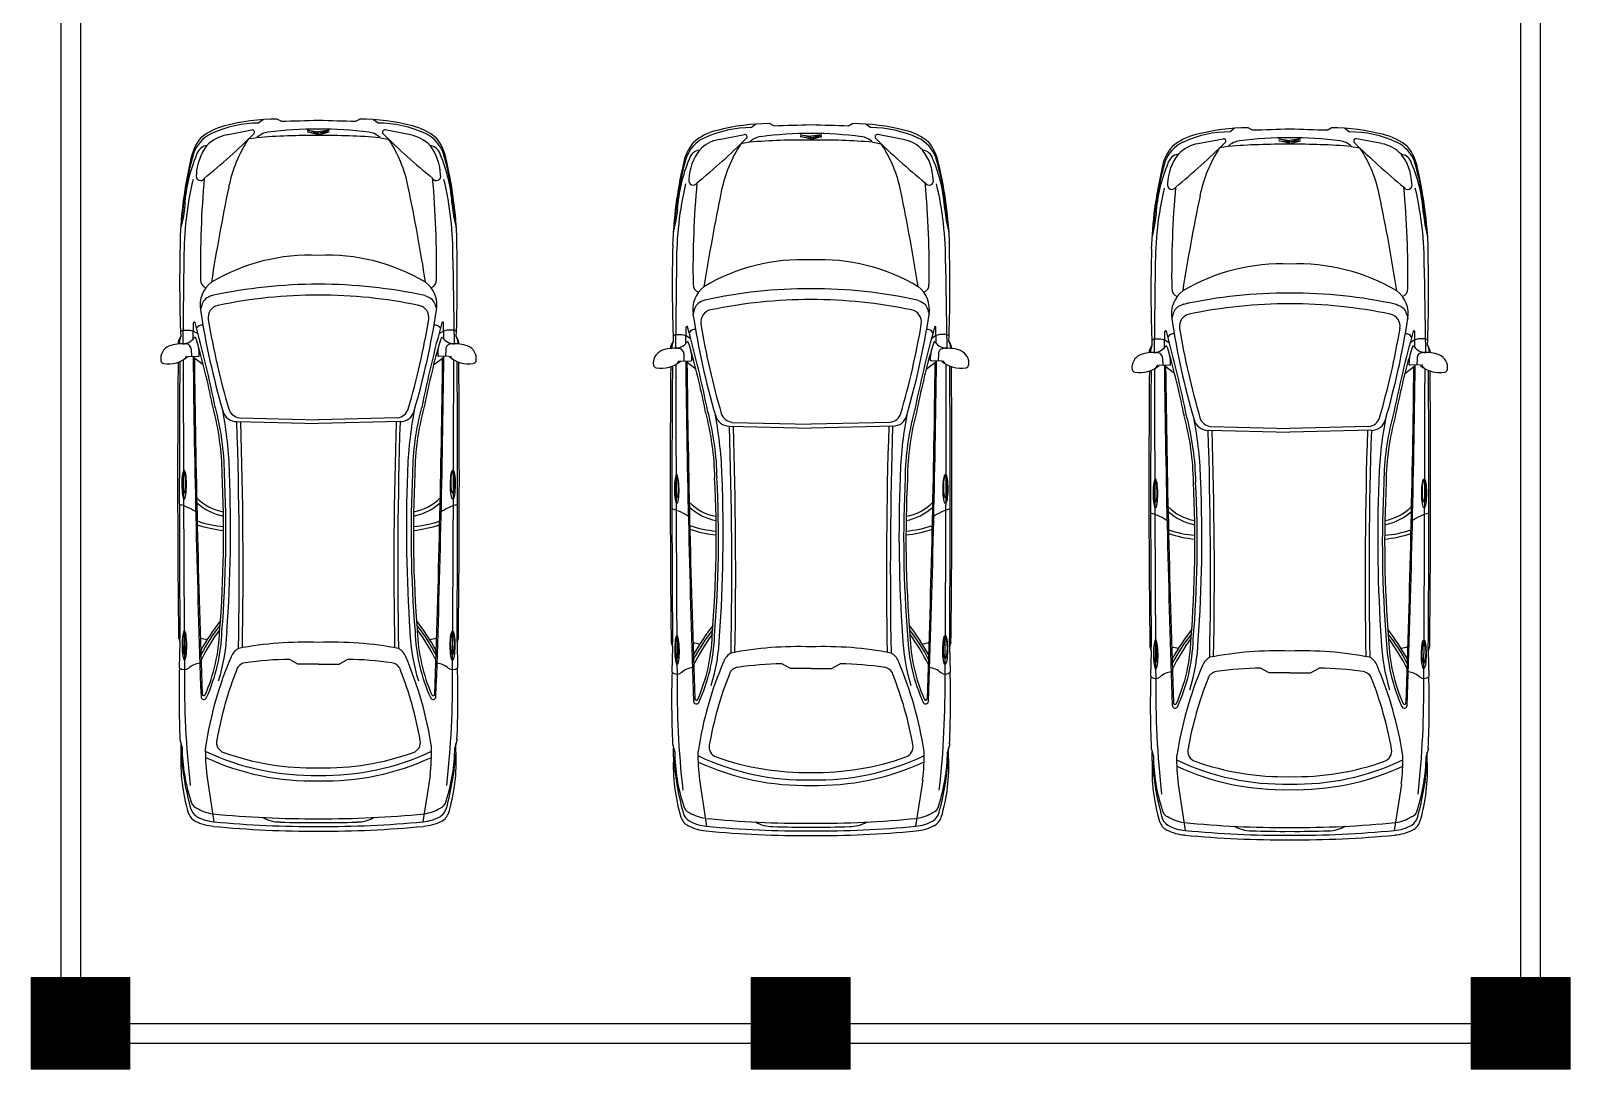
# Model space of a CAD drawing. Header units: inches. Extents: x 6 to 322, y 14 to 629.
# Drawn here: x 5.5 to 321.6, y 14.5 to 224.9 of the extents above; entities that cross this region are included whole.
import ezdxf

# ---------------------------------------------------------------- set-up
doc = ezdxf.new("R2010")
doc.units = ezdxf.units.IN
doc.header["$MEASUREMENT"] = 0
doc.linetypes.add('ACAD_ISO02W100', pattern=[15, 12, -3])

# ---------------------------------------------------------------- blocks, each defined once
blk = doc.blocks.new('A$C132F2E1D')
for p, q in [((1.407, 1.909), (1.43, 1.916)), ((1.43, 1.916), (1.453, 1.919)), ((3.353, 1.921), (3.378, 1.913)), ((3.378, 1.913), (3.353, 1.913)), ((3.378, 1.913), (3.545, 1.917)), ((4.008, 1.914), (4.061, 1.899)), ((0.543, 1.889), (0.701, 1.908)), ((0.904, 1.887), (1.452, 1.894)), ((1.42, 1.827), (1.316, 1.825)), ((1.371, 1.91), (1.363, 1.893)), ((1.363, 1.893), (1.363, 1.85)), ((1.363, 1.85), (1.37, 1.826)), ((1.37, 1.826), (1.388, 1.796)), ((1.488, 1.841), (1.533, 1.839)), ((1.534, 1.862), (1.532, 1.793)), ((1.587, 1.762), (1.537, 1.827)), ((4.09, 1.906), (4.034, 1.906)), ((2.533, 1.81), (2.533, 1.81)), ((4.24, 1.739), (4.539, 1.693)), ((0.102, 1.612), (0.07, 1.449)), ((1.93, 1.529), (1.942, 1.017)), ((1.954, 1.546), (1.967, 1.018)), ((0.12, 1.416), (0.13, 1.471)), ((0.003, 1.374), (0.025, 1.403)), ((0.014, 1.259), (0, 1.286)), ((3.521, 1.151), (3.49, 1.207)), ((3.521, 1.018), (3.521, 1.151)), ((0.09, 1.018), (0.072, 1.088)), ((0.072, 1.088), (0.082, 1.018)), ((0.09, 1.018), (0.072, 0.948)), ((0.072, 0.948), (0.082, 1.018)), ((0.101, 1.018), (0.083, 1.088)), ((0.083, 1.088), (0.093, 1.018)), ((0.101, 1.018), (0.083, 0.948)), ((0.083, 0.948), (0.093, 1.018)), ((1.93, 0.507), (1.942, 1.019)), ((1.954, 0.49), (1.967, 1.018)), ((3.521, 1.018), (3.521, 0.885)), ((3.521, 0.885), (3.49, 0.829)), ((0.014, 0.777), (0, 0.75)), ((0.003, 0.662), (0.025, 0.633)), ((0.12, 0.62), (0.13, 0.565)), ((0.102, 0.424), (0.07, 0.587)), ((4.24, 0.297), (4.539, 0.343)), ((1.42, 0.209), (1.316, 0.211)), ((1.363, 0.186), (1.37, 0.21)), ((1.37, 0.21), (1.388, 0.24)), ((1.534, 0.174), (1.532, 0.243)), ((1.587, 0.274), (1.537, 0.209)), ((2.533, 0.226), (2.533, 0.226)), ((0.543, 0.147), (0.701, 0.128)), ((0.904, 0.149), (1.452, 0.142)), ((1.363, 0.143), (1.363, 0.186)), ((1.371, 0.126), (1.363, 0.143)), ((1.407, 0.127), (1.43, 0.12)), ((1.43, 0.12), (1.453, 0.117)), ((1.488, 0.195), (1.533, 0.197)), ((3.353, 0.115), (3.378, 0.123)), ((3.378, 0.123), (3.353, 0.123)), ((3.378, 0.123), (3.545, 0.119)), ((4.008, 0.122), (4.061, 0.137)), ((4.09, 0.13), (4.034, 0.13))]:
    blk.add_line(p, q)
for points in [[(0.555, 1.882), (0.627, 1.891), (0.701, 1.908)], [(0.555, 0.154), (0.627, 0.145), (0.701, 0.128)]]:
    blk.add_lwpolyline(points)
for centre, radius, start, end in [((1.548, 1.949), 0.0885, 81.043, 156.8302), ((1.39, 1.987), 0.191, 319.0738, 9.749), ((1.558, 2.016), 0.02, 9.749, 81.043), ((1.05, -7.513), 9.428, 87.8306, 91.6139), ((1.46, 1.841), 0.0865, 94.1126, 127.673), ((1.725, 1.895), 0.274, 161.1684, 183.8529), ((2.398, -110.313), 112.23, 89.51273, 90.42458), ((2.314, -85.664), 87.592, 89.32026, 90.48618), ((2.845, 2.012), 0.368, 194.9515, 214.7319), ((3.726, -4.542), 6.461, 87.5001, 91.6088), ((3.509, 1.885), 0.0477, 322.7456, 41.9799), ((0.297, 1.612), 0.226, 109.4045, 154.4729), ((0.316, 1.539), 0.309, 99.3061, 129.2026), ((0.716, 0.175), 1.722, 95.7587, 106.67), ((0.616, 0.897), 0.987, 93.5922, 113.0605), ((0.872, -0.756), 2.67, 91.8823, 103.1164), ((0.887, -0.259), 2.146, 89.5466, 103.4121), ((1.316, 1.82), 0.005, 90.9623, 254.9067), ((3.625, 10.29), 8.784, 254.7499, 258.424), ((1.415, 1.816), 0.005, 125.4931, 246.1583), ((1.357, 1.898), 0.0949, 305.4931, 357.6419), ((1.487, 1.875), 0.0345, 177.7534, 272.2798), ((1.519, 1.908), 0.0394, 285.5168, 324.7431), ((0.383, -94.868), 96.703, 88.01488, 89.31856), ((0.383, -94.868), 96.695, 88.025, 89.31289), ((1.126, -373.255), 375.147, 89.62913, 89.93448), ((3.638, 1.773), 0.123, 137.3506, 175.1086), ((3.635, -4.137), 6.021, 83.6052, 90.7664), ((4.047, 0.735), 1.164, 72.1721, 89.3171), ((4.149, 0.757), 1.151, 73.2393, 92.9462), ((3.96, 0.057), 1.854, 74.6304, 85.9868), ((4.394, 1.782), 0.0618, 20.2199, 81.077), ((4.433, 1.764), 0.0825, 30.5014, 77.4071), ((4.45, 1.765), 0.0991, 29.5934, 71.7934), ((4.269, 1.676), 0.3, 3.952, 27.3843), ((0.4, 1.541), 0.366, 139.6653, 166.8231), ((-3.101, 4.593), 4.493, 315.3445, 320.8281), ((0.328, 1.572), 0.229, 133.1807, 169.9562), ((0.371, 1.48), 0.327, 91.8649, 127.6556), ((0.25, 1.728), 0.0801, 105.04, 171.6116), ((0.369, 1.78), 0.0285, 298.6165, 106.6468), ((0.948, -4.514), 6.295, 89.1804, 95.1547), ((1.041, 1.728), 0.0518, 20.2564, 93.596), ((1.201, 1.598), 0.185, 80.2864, 142.9241), ((1.282, 1.651), 0.08, 80.4194, 168.2084), ((0.439, -3.342), 5.184, 73.815, 81.1932), ((0.439, -3.342), 5.144, 73.815, 80.4194), ((1.371, 1.77), 0.0406, 119.0886, 187.7138), ((1.526, 2.068), 0.28, 246.1583, 270.2138), ((2.937, 7.108), 5.514, 254.4634, 258.798), ((1.527, 1.793), 0.005, 270.2138, 358.1722), ((2.23, 1.581), 0.311, 9.4937, 46.0376), ((2.212, 1.563), 0.359, 10.9977, 42.1407), ((1.984, 1.583), 0.65, 4.233, 19.6222), ((1.836, 1.544), 0.826, 6.0472, 18.1203), ((4.229, 0.361), 1.626, 119.3341, 127.4881), ((3.996, 0.739), 1.168, 117.2496, 128.4951), ((4.1, 0.564), 1.355, 116.5033, 126.3201), ((3.27, 2.776), 1.12, 271.9033, 293.6717), ((3.27, 2.776), 1.135, 271.9033, 294.4613), ((3.55, 1.795), 0.194, 184.1627, 197.1477), ((4.422, -0.642), 2.418, 98.7187, 113.111), ((3.715, 1.759), 0.01, 293.6717, 88.025), ((3.732, 1.759), 0.0175, 294.4613, 88.0149), ((4.077, 0.45), 1.299, 82.7964, 90.9629), ((2.632, 1.057), 1.608, 358.6245, 25.4981), ((2.633, 1.057), 1.643, 358.6243, 24.8955), ((4.24, 1.672), 0.249, 6.7369, 31.9335), ((4.273, 1.673), 0.267, 4.3826, 29.8151), ((1.394, 1.279), 1.394, 165.6167, 179.7063), ((0.734, 1.407), 0.708, 154.7567, 180.3775), ((3.064, -11.071), 12.938, 98.94, 101.7063), ((2.12, 1.075), 1.241, 149.2344, 182.6211), ((4.262, 1.025), 3.195, 167.7045, 180.118), ((4.26, 1.025), 3.123, 168.1185, 180.1181), ((2.315, 3.389), 1.764, 255.1258, 269.1649), ((2.315, 3.389), 1.749, 255.1258, 269.1649), ((2.353, 4.095), 2.503, 259.1874, 268.4868), ((1.861, 1.546), 0.0934, 359.8269, 75.7841), ((2.68, 9.3), 7.684, 267.0859, 274.6915), ((2.68, 9.3), 7.669, 267.0859, 274.6915), ((3.261, 2.871), 1.263, 272.2448, 286.9885), ((4.422, -0.642), 2.353, 99.9819, 111.5815), ((4.026, 1.607), 0.07, 19.4524, 99.9819), ((2.467, 1.052), 1.725, 358.8842, 19.6074), ((-2.094, 1.055), 6.614, 359.6836, 5.6078), ((-2.092, 1.055), 6.662, 359.6836, 5.5004), ((-2.092, 1.055), 6.692, 359.6836, 5.5002), ((0.615, 0.731), 0.885, 101.4747, 123.2304), ((1.848, 1.52), 0.0818, 6.1177, 72.6624), ((2.888, 30.388), 28.858, 268.1466, 271.0563), ((2.888, 30.388), 28.883, 268.1493, 271.0462), ((2.654, 10.951), 9.365, 267.7571, 274.0203), ((5.658, 1.104), 2.279, 169.0817, 182.1562), ((3.513, 1.484), 0.106, 112.125, 151.1803), ((3.582, 1.482), 0.07, 111.5815, 171.483), ((0.085, 1.446), 0.015, 168.7501, 315.3445), ((0.209, 1.327), 0.126, 135.1632, 173.0367), ((4.47, 1.065), 4.364, 175.3889, 180.6167), ((5.607, 1.178), 2.117, 171.483, 179.2191), ((2.408, 1.033), 2.344, 172.4064, 180.3604), ((4.331, 1.27), 0.21, 358.9302, 30.7566), ((-18.637, 1.714), 18.656, 357.8621, 358.602), ((-1.928, 1.054), 6.473, 359.6796, 1.8789), ((-18.637, 0.322), 18.656, 1.398, 2.1379), ((2.408, 1.003), 2.344, 179.6396, 187.5936), ((4.47, 0.971), 4.364, 179.3833, 184.6111), ((2.12, 0.961), 1.241, 177.3789, 210.7656), ((4.262, 1.011), 3.195, 179.882, 192.2955), ((4.26, 1.011), 3.123, 179.8819, 191.8815), ((5.658, 0.932), 2.279, 177.8438, 190.9183), ((2.632, 0.979), 1.608, 334.5019, 1.3755), ((2.467, 0.984), 1.725, 340.3926, 1.1158), ((2.633, 0.979), 1.643, 335.1045, 1.3757), ((-2.094, 0.981), 6.614, 354.3922, 0.3164), ((-2.092, 0.981), 6.662, 354.4996, 0.3164), ((-1.928, 0.982), 6.473, 358.1211, 0.3204), ((-2.092, 0.981), 6.692, 354.4998, 0.3164), ((5.607, 0.858), 2.117, 180.7809, 188.517), ((1.394, 0.757), 1.394, 180.2937, 194.3833), ((4.331, 0.766), 0.21, 329.2434, 1.0698), ((0.734, 0.629), 0.708, 179.6225, 205.2433), ((0.085, 0.59), 0.015, 44.6555, 191.2499), ((0.209, 0.709), 0.126, 186.9633, 224.8368), ((-3.101, -2.557), 4.493, 39.1719, 44.6555), ((0.615, 1.305), 0.885, 236.7696, 258.5253), ((1.848, 0.516), 0.0818, 287.3376, 353.8823), ((2.888, -28.352), 28.858, 88.9437, 91.8534), ((2.888, -28.352), 28.883, 88.9538, 91.8507), ((3.582, 0.554), 0.07, 188.517, 248.4185), ((0.4, 0.495), 0.366, 193.1769, 220.3347), ((0.328, 0.464), 0.229, 190.0438, 226.8193), ((3.064, 13.107), 12.938, 258.2937, 261.06), ((0.439, 5.378), 5.144, 279.5806, 286.185), ((2.315, -1.353), 1.764, 90.8351, 104.8742), ((1.861, 0.49), 0.0934, 284.2159, 0.1731), ((2.353, -2.059), 2.503, 91.5132, 100.8126), ((2.654, -8.915), 9.365, 85.9797, 92.2429), ((2.68, -7.264), 7.684, 85.3085, 92.9141), ((2.68, -7.264), 7.669, 85.3085, 92.9141), ((2.23, 0.455), 0.311, 313.9624, 350.5063), ((2.212, 0.473), 0.359, 317.8593, 349.0023), ((1.984, 0.453), 0.65, 340.3778, 355.767), ((1.836, 0.492), 0.826, 341.8797, 353.9528), ((3.261, -0.835), 1.263, 73.0115, 87.7552), ((3.513, 0.552), 0.106, 208.8197, 247.875), ((4.422, 2.678), 2.418, 246.889, 261.2813), ((4.422, 2.678), 2.353, 248.4185, 260.0181), ((4.026, 0.429), 0.07, 260.0181, 340.5476), ((0.297, 0.424), 0.226, 205.5271, 250.5955), ((1.201, 0.438), 0.185, 217.0759, 279.7136), ((1.282, 0.385), 0.08, 191.7916, 279.5806), ((0.439, 5.378), 5.184, 278.8068, 286.185), ((3.625, -8.254), 8.784, 101.576, 105.2501), ((2.937, -5.072), 5.514, 101.202, 105.5366), ((2.315, -1.353), 1.749, 90.8351, 104.8742), ((4.229, 1.675), 1.626, 232.5119, 240.6659), ((3.996, 1.297), 1.168, 231.5049, 242.7504), ((4.1, 1.472), 1.355, 233.6799, 243.4967), ((3.27, -0.74), 1.135, 65.5387, 88.0967), ((3.27, -0.74), 1.12, 66.3283, 88.0967), ((4.24, 0.364), 0.249, 328.0665, 353.2631), ((4.273, 0.363), 0.267, 330.1849, 355.6174), ((4.269, 0.36), 0.3, 332.6157, 356.048), ((0.316, 0.497), 0.309, 230.7974, 260.6939), ((0.371, 0.556), 0.327, 232.3444, 268.1351), ((0.25, 0.308), 0.0801, 188.3884, 254.96), ((0.716, 1.861), 1.722, 253.33, 264.2413), ((0.616, 1.139), 0.987, 246.9395, 266.4078), ((0.369, 0.256), 0.0285, 253.3532, 61.3835), ((0.948, 6.55), 6.295, 264.8453, 270.8196), ((0.887, 2.295), 2.146, 256.5879, 270.4534), ((1.041, 0.308), 0.0518, 266.404, 339.7436), ((1.316, 0.216), 0.005, 105.0933, 269.0377), ((1.371, 0.266), 0.0406, 172.2862, 240.9114), ((1.415, 0.22), 0.005, 113.8417, 234.5069), ((1.357, 0.138), 0.0949, 2.3581, 54.5069), ((1.526, -0.032), 0.28, 89.7862, 113.8417), ((1.527, 0.243), 0.005, 1.8278, 89.7862), ((0.383, 96.904), 96.703, 270.68144, 271.98512), ((0.383, 96.904), 96.695, 270.68711, 271.975), ((2.845, 0.024), 0.368, 145.2681, 165.0485), ((3.55, 0.241), 0.194, 162.8523, 175.8373), ((3.638, 0.263), 0.123, 184.8914, 222.6494), ((3.715, 0.277), 0.01, 271.975, 66.3283), ((3.732, 0.277), 0.0175, 271.9851, 65.5387), ((4.077, 1.586), 1.299, 269.0371, 277.2036), ((4.394, 0.254), 0.0618, 278.923, 339.7801), ((4.433, 0.272), 0.0825, 282.5929, 329.4986), ((4.45, 0.271), 0.0991, 288.2066, 330.4066), ((0.872, 2.792), 2.67, 256.8836, 268.1177), ((1.05, 9.549), 9.428, 268.3861, 272.1694), ((1.46, 0.195), 0.0865, 232.327, 265.8874), ((1.487, 0.161), 0.0345, 87.7202, 182.2466), ((1.725, 0.141), 0.274, 176.1471, 198.8316), ((1.519, 0.128), 0.0394, 35.2569, 74.4832), ((1.39, 0.049), 0.191, 350.251, 40.9262), ((1.126, 375.291), 375.147, 270.06552, 270.37087), ((2.398, 112.349), 112.23, 269.57542, 270.48727), ((2.314, 87.7), 87.592, 269.51382, 270.67974), ((3.509, 0.151), 0.0477, 318.0201, 37.2544), ((3.726, 6.578), 6.461, 268.3912, 272.4999), ((3.635, 6.173), 6.021, 269.2336, 276.3948), ((4.047, 1.301), 1.164, 270.6829, 287.8279), ((3.96, 1.979), 1.854, 274.0132, 285.3696), ((4.149, 1.279), 1.151, 267.0538, 286.7607), ((1.548, 0.087), 0.0885, 203.1698, 278.957), ((1.558, 0.02), 0.02, 278.957, 350.251)]:
    blk.add_arc(centre, radius, start, end)
for centre, major_axis in [((2.361, 1.886), (0.0938, -0.0005)), ((2.347, 1.886), (0.0703, -0.0004)), ((3.401, 1.884), (0.0938, -0.0005)), ((3.388, 1.885), (0.0703, -0.0004))]:
    blk.add_ellipse(centre, major_axis=major_axis, ratio=0.16097)
at = {"extrusion": (0, 0, -1)}
for centre, major_axis in [((2.361, 0.15), (0.0938, 0.0005)), ((2.347, 0.15), (0.0703, 0.0004)), ((3.401, 0.152), (0.0938, 0.0005)), ((3.388, 0.151), (0.0703, 0.0004))]:
    blk.add_ellipse(centre, major_axis=major_axis, ratio=0.16097, dxfattribs=at)
for points in [[(1.14, 1.705), (1.162, 1.748), (1.233, 1.781)], [(1.14, 0.331), (1.162, 0.288), (1.233, 0.255)]]:
    blk.add_spline(points, degree=3)

msp = doc.modelspace()

# ---------------------------------------------------------------- hatches: boundary and pattern name
at = {"linetype": 'ACAD_ISO02W100'}
h = msp.add_hatch(dxfattribs=at)
h.set_pattern_fill('ANSI31', color=6)
h.paths.add_polyline_path([(11.54, 252.9), (5.52, 252.9), (5.52, 234.48), (11.54, 234.48)])
h.paths.add_polyline_path([(15.54, 252.9), (11.54, 252.9), (11.54, 234.48), (15.54, 234.48)])
h.paths.add_polyline_path([(25.56, 252.9), (15.54, 252.9), (15.54, 243.69), (25.56, 243.69)])
h.paths.add_polyline_path([(25.56, 239.69), (15.54, 239.69), (15.54, 234.48), (25.56, 234.48)])
h.paths.add_polyline_path([(25.56, 243.69), (15.54, 243.69), (15.54, 239.69), (25.56, 239.69)])
h.paths.add_polyline_path([(166.06, 248.9), (156.04, 248.9), (156.04, 239.69), (146.02, 239.69), (146.02, 230.48), (166.06, 230.48)])
h.paths.add_polyline_path([(156.04, 248.9), (152.04, 248.9), (152.04, 243.69), (156.04, 243.69)], flags=17)
h.paths.add_polyline_path([(152.04, 248.9), (146.02, 248.9), (146.02, 243.69), (152.04, 243.69)], flags=17)
h.paths.add_polyline_path([(307.54, 239.69), (297.52, 239.69), (297.52, 230.48), (307.54, 230.48)])
h.paths.add_polyline_path([(307.54, 248.9), (297.52, 248.9), (297.52, 243.69), (307.54, 243.69)])
h.paths.add_polyline_path([(311.54, 248.9), (307.54, 248.9), (307.54, 230.48), (311.54, 230.48)])
h.paths.add_polyline_path([(317.56, 248.9), (311.54, 248.9), (311.54, 230.48), (317.56, 230.48)])
h.paths.add_polyline_path([(11.54, 384.9), (5.52, 384.9), (5.52, 366.48), (11.54, 366.48)])
h.paths.add_polyline_path([(25.56, 375.69), (15.54, 375.69), (15.54, 366.48), (25.56, 366.48)])
h.paths.add_polyline_path([(25.56, 379.69), (15.54, 379.69), (15.54, 375.69), (25.56, 375.69)])
h.paths.add_polyline_path([(25.56, 384.9), (15.54, 384.9), (15.54, 379.69), (25.56, 379.69)])
h.paths.add_polyline_path([(15.54, 375.69), (15.54, 384.9), (11.54, 384.9), (11.54, 366.48), (15.54, 366.48)])
h.paths.add_polyline_path([(160.06, 388.9), (156.04, 388.9), (156.04, 379.69), (156.04, 370.48), (160.06, 370.48)])
h.paths.add_polyline_path([(156.04, 379.69), (140.02, 379.69), (140.02, 375.69), (152.04, 375.69), (152.04, 370.48), (156.04, 370.48)])
h.paths.add_polyline_path([(152.04, 375.69), (140.02, 375.69), (140.02, 370.48), (152.04, 370.48)], flags=17)
h.paths.add_polyline_path([(150.04, 388.9), (144.04, 388.9), (144.04, 379.69), (150.04, 379.69)])
h.paths.add_polyline_path([(144.04, 388.9), (140.02, 388.9), (140.02, 379.69), (144.04, 379.69)])
h.paths.add_polyline_path([(156.04, 388.9), (150.04, 388.9), (150.04, 379.69), (156.04, 379.69)])
h.paths.add_polyline_path([(317.56, 470.9), (311.54, 470.9), (311.54, 452.48), (317.56, 452.48)])
h.paths.add_polyline_path([(311.54, 470.9), (307.54, 470.9), (307.54, 452.48), (311.54, 452.48)])
h.paths.add_polyline_path([(307.54, 461.69), (297.52, 461.69), (297.52, 452.48), (307.54, 452.48)])
h.paths.add_polyline_path([(307.54, 470.9), (297.53, 470.9), (297.52, 465.69), (307.54, 465.69)])
h.paths.add_polyline_path([(307.54, 465.69), (297.52, 465.69), (297.52, 461.69), (307.54, 461.69)])
h.paths.add_polyline_path([(203.56, 461.69), (189.54, 461.69), (189.54, 470.9), (183.52, 470.9), (183.52, 452.48), (203.56, 452.48)])
h.paths.add_polyline_path([(203.56, 470.9), (193.54, 470.9), (193.54, 465.69), (203.56, 465.69)], flags=17)
h.paths.add_polyline_path([(193.54, 470.9), (189.54, 470.9), (189.54, 465.69), (193.54, 465.69)], flags=17)
h.paths.add_polyline_path([(193.54, 465.69), (189.54, 465.69), (189.54, 461.69), (193.54, 461.69)], flags=17)
h.paths.add_polyline_path([(203.56, 465.69), (193.54, 465.69), (193.54, 461.69), (203.56, 461.69)], flags=17)
h.paths.add_polyline_path([(11.54, 470.9), (5.52, 470.9), (5.52, 452.48), (11.54, 452.48)])
h.paths.add_polyline_path([(15.54, 470.9), (11.54, 470.9), (11.54, 452.48), (15.54, 452.48)])
h.paths.add_polyline_path([(25.56, 470.9), (15.54, 470.9), (15.54, 465.69), (25.56, 465.69)])
h.paths.add_polyline_path([(25.56, 465.69), (15.54, 465.69), (15.54, 461.69), (25.56, 461.69)])
h.paths.add_polyline_path([(25.56, 461.69), (15.54, 461.69), (15.54, 452.48), (25.56, 452.48)])
h.paths.add_polyline_path([(189.54, 615.69), (180.73, 615.69), (180.73, 607.94), (189.54, 607.94)])
h.paths.add_polyline_path([(200.76, 619.69), (180.73, 619.69), (180.73, 615.69), (189.54, 615.69), (200.76, 615.69)])
h.paths.add_polyline_path([(200.76, 626.36), (180.73, 626.36), (180.73, 619.69), (200.76, 619.69)])
h.paths.add_polyline_path([(193.54, 615.69), (189.54, 615.69), (189.54, 607.94), (193.54, 607.94)])
h.paths.add_polyline_path([(193.54, 615.69), (193.54, 607.94), (200.76, 607.94), (200.76, 608.47)])
h.paths.add_polyline_path([(200.76, 615.69), (193.54, 615.69), (200.76, 608.47)])
h.paths.add_polyline_path([(321.56, 628.9), (301.52, 628.9), (301.52, 619.69), (311.54, 619.69), (311.54, 610.48), (321.56, 610.48)])
h.paths.add_polyline_path([(311.54, 619.69), (301.52, 619.69), (301.52, 615.69), (307.54, 615.69), (307.54, 610.48), (311.54, 610.48)], flags=17)
h.paths.add_polyline_path([(307.54, 615.69), (301.52, 615.69), (301.52, 610.48), (307.54, 610.48)], flags=17)
h.paths.add_polyline_path([(25.56, 19.69), (11.54, 19.69), (11.54, 32.9), (5.52, 32.9), (5.52, 14.48), (25.56, 14.48)])
h.paths.add_polyline_path([(25.56, 23.69), (15.54, 23.69), (15.54, 32.9), (11.54, 32.9), (11.54, 19.69), (25.56, 19.69)], flags=17)
h.paths.add_polyline_path([(25.56, 32.9), (15.54, 32.9), (15.54, 23.69), (25.56, 23.69)], flags=16)
h.paths.add_polyline_path([(171.56, 19.69), (151.52, 19.69), (151.52, 14.48), (171.56, 14.48)])
h.paths.add_polyline_path([(171.56, 23.69), (151.52, 23.69), (151.52, 19.69), (171.56, 19.69)])
h.paths.add_polyline_path([(171.56, 32.9), (151.52, 32.9), (151.52, 23.69), (171.56, 23.69)])
h.paths.add_polyline_path([(307.54, 32.9), (297.52, 32.9), (297.52, 23.69), (307.54, 23.69)], flags=17)
h.paths.add_polyline_path([(317.56, 32.9), (311.54, 32.9), (311.54, 19.69), (297.52, 19.69), (297.52, 14.48), (317.56, 14.48)])
h.paths.add_polyline_path([(311.54, 32.9), (307.54, 32.9), (307.54, 23.69), (297.52, 23.69), (297.52, 19.69), (311.54, 19.69)])
h.paths.add_polyline_path([(307.54, 240.89), (297.52, 240.89), (297.52, 239.69), (307.54, 239.69)])

# ---------------------------------------------------------------- linework, layer by layer
for p, q in [((15.54, 615.69), (15.54, 23.69)), ((307.54, 23.69), (307.54, 615.69)), ((15.54, 23.69), (307.54, 23.69))]:
    msp.add_line(p, q)
for points in [[(11.54, 19.69), (311.54, 19.69), (311.54, 619.69), (11.54, 619.69)], [(5.52, 14.48), (25.56, 14.48), (25.56, 32.9), (5.52, 32.9)], [(151.52, 14.48), (171.56, 14.48), (171.56, 32.9), (151.52, 32.9)], [(297.52, 14.48), (317.56, 14.48), (317.56, 32.9), (297.52, 32.9)]]:
    msp.add_lwpolyline(points, close=True)

# ---------------------------------------------------------------- block references
at = {"linetype": 'ACAD_ISO02W100', "xscale": 31.38518783977427, "yscale": 31.38518783977427, "zscale": 31.38518783977427, "rotation": 270}
for p in [(31.83, 207.05), (131.71, 206.14), (228.77, 205.28)]:
    msp.add_blockref('A$C132F2E1D', p, dxfattribs=at)

doc.saveas('drawing.dxf')
